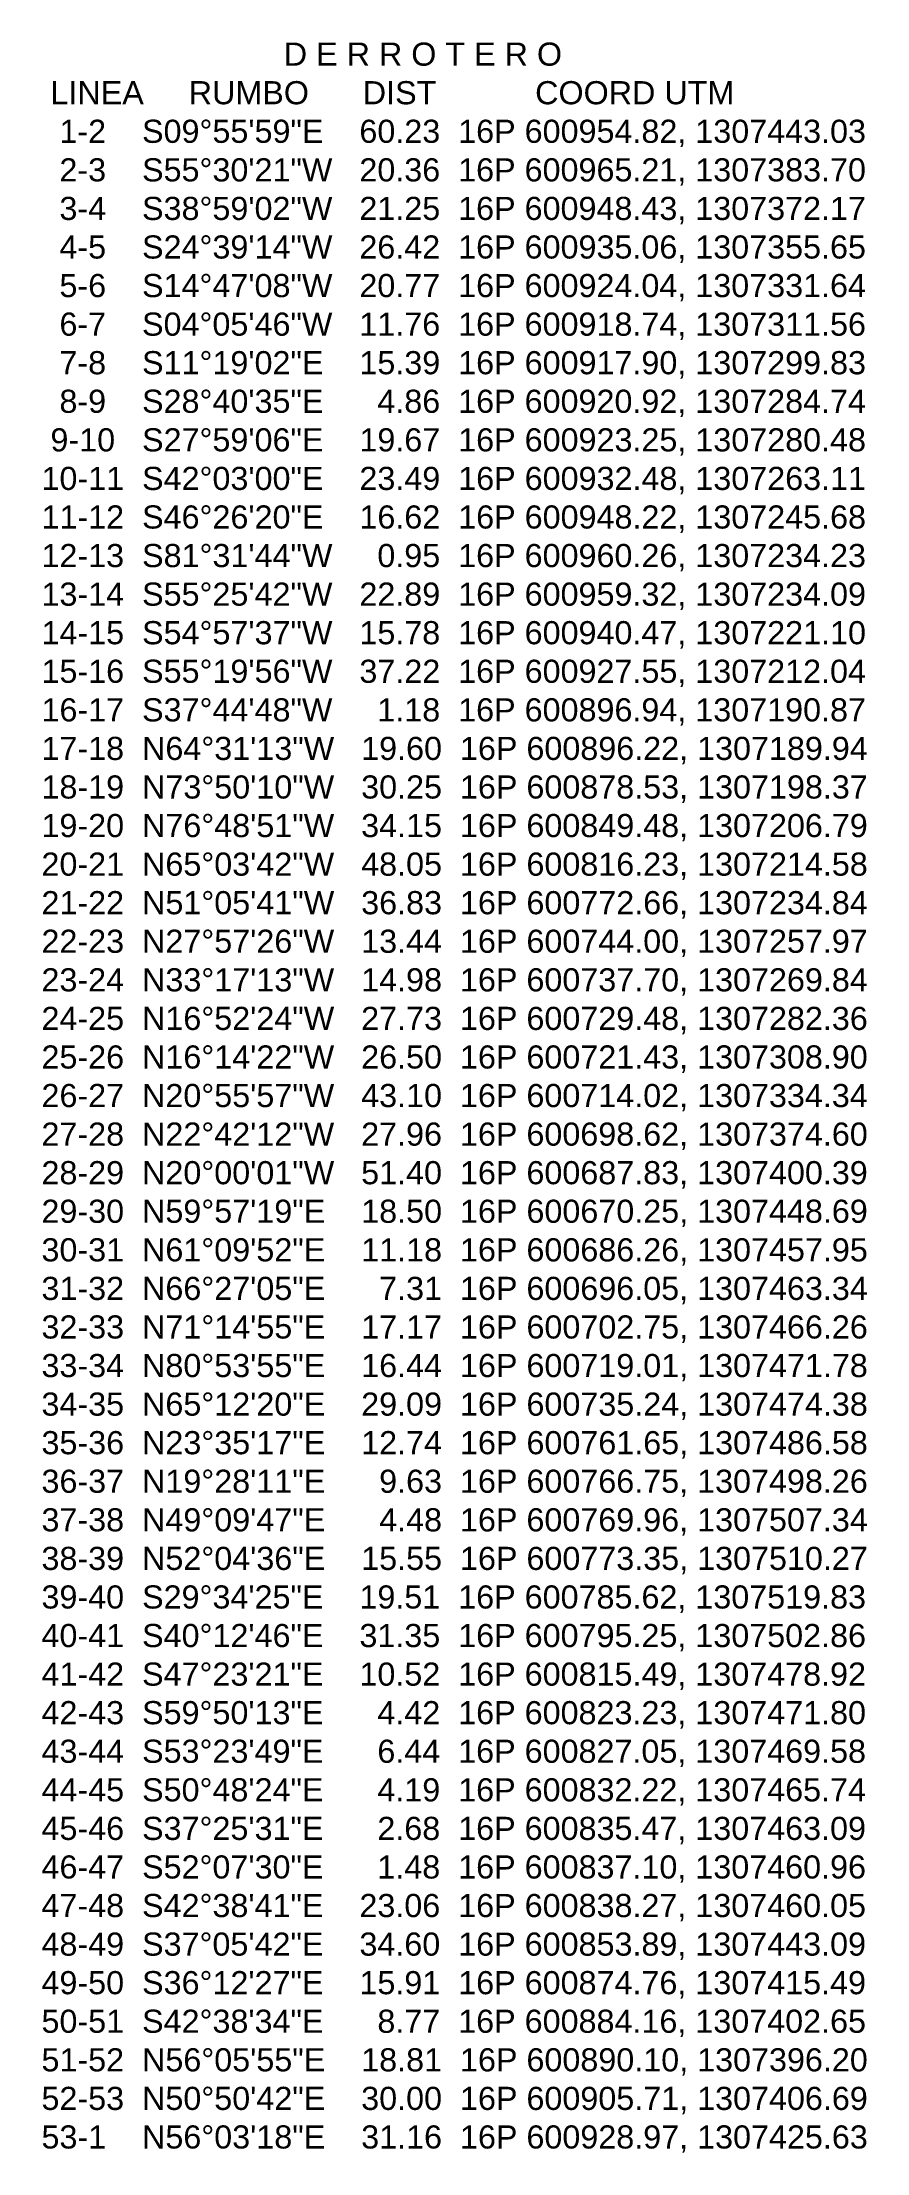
# Model space of a CAD drawing. Header units: millimetres. Extents: x 600670 to 601605, y 1307111 to 1307520.
# Drawn here: x 601527.5 to 601604.6, y 1307111.4 to 1307308.8 of the extents above; entities outside this region: 1.
import ezdxf

# ---------------------------------------------------------------- set-up
doc = ezdxf.new("R2010")
doc.units = ezdxf.units.MM
doc.styles.get("Standard").update_dxf_attribs({"font": 'arial.ttf'})

msp = doc.modelspace()

# ---------------------------------------------------------------- linework, layer by layer
msp.add_lwpolyline([(600954.82, 1307443.03), (600965.21, 1307383.7), (600948.43, 1307372.17), (600935.06, 1307355.65), (600924.04, 1307331.64), (600918.74, 1307311.56), (600917.9, 1307299.83), (600920.92, 1307284.74), (600923.25, 1307280.48), (600932.48, 1307263.11), (600948.22, 1307245.68), (600960.26, 1307234.23), (600959.32, 1307234.09), (600940.47, 1307221.1), (600927.55, 1307212.04), (600896.94, 1307190.87), (600896.22, 1307189.94), (600878.53, 1307198.37), (600849.48, 1307206.79), (600816.23, 1307214.58), (600772.66, 1307234.84), (600744, 1307257.97), (600737.7, 1307269.84), (600729.48, 1307282.36), (600721.43, 1307308.9), (600714.02, 1307334.34), (600698.62, 1307374.6), (600687.83, 1307400.39), (600670.25, 1307448.69), (600686.26, 1307457.95), (600696.05, 1307463.34), (600702.75, 1307466.26), (600719.01, 1307471.78), (600735.24, 1307474.38), (600761.65, 1307486.58), (600766.75, 1307498.26), (600769.96, 1307507.34), (600773.35, 1307510.27), (600785.62, 1307519.83), (600795.25, 1307502.86), (600815.49, 1307478.92), (600823.23, 1307471.8), (600827.05, 1307469.58), (600832.22, 1307465.74), (600835.47, 1307463.09), (600837.1, 1307460.96), (600838.27, 1307460.05), (600853.89, 1307443.09), (600874.76, 1307415.49), (600884.16, 1307402.65), (600890.1, 1307396.2), (600905.71, 1307406.69), (600928.97, 1307425.63)], close=True)

# ---------------------------------------------------------------- texts
at = {"insert": (601526.57, 1307308.72), "char_height": 2.1634, "width": 81.9055, "attachment_point": 1}
msp.add_mtext('                            D E R R O T E R O\\P  LINEA     RUMBO      DIST           COORD UTM \\P   1-2    S09°55\'59"E    60.23  16P 600954.82, 1307443.03\\P   2-3    S55°30\'21"W   20.36  16P 600965.21, 1307383.70\\P   3-4    S38°59\'02"W   21.25  16P 600948.43, 1307372.17\\P   4-5    S24°39\'14"W   26.42  16P 600935.06, 1307355.65\\P   5-6    S14°47\'08"W   20.77  16P 600924.04, 1307331.64\\P   6-7    S04°05\'46"W   11.76  16P 600918.74, 1307311.56\\P   7-8    S11°19\'02"E    15.39  16P 600917.90, 1307299.83\\P   8-9    S28°40\'35"E      4.86  16P 600920.92, 1307284.74\\P  9-10   S27°59\'06"E    19.67  16P 600923.25, 1307280.48\\P 10-11  S42°03\'00"E    23.49  16P 600932.48, 1307263.11\\P 11-12  S46°26\'20"E    16.62  16P 600948.22, 1307245.68\\P 12-13  S81°31\'44"W     0.95  16P 600960.26, 1307234.23\\P 13-14  S55°25\'42"W   22.89  16P 600959.32, 1307234.09\\P 14-15  S54°57\'37"W   15.78  16P 600940.47, 1307221.10\\P 15-16  S55°19\'56"W   37.22  16P 600927.55, 1307212.04\\P 16-17  S37°44\'48"W     1.18  16P 600896.94, 1307190.87\\P 17-18  N64°31\'13"W   19.60  16P 600896.22, 1307189.94\\P 18-19  N73°50\'10"W   30.25  16P 600878.53, 1307198.37\\P 19-20  N76°48\'51"W   34.15  16P 600849.48, 1307206.79\\P 20-21  N65°03\'42"W   48.05  16P 600816.23, 1307214.58\\P 21-22  N51°05\'41"W   36.83  16P 600772.66, 1307234.84\\P 22-23  N27°57\'26"W   13.44  16P 600744.00, 1307257.97\\P 23-24  N33°17\'13"W   14.98  16P 600737.70, 1307269.84\\P 24-25  N16°52\'24"W   27.73  16P 600729.48, 1307282.36\\P 25-26  N16°14\'22"W   26.50  16P 600721.43, 1307308.90\\P 26-27  N20°55\'57"W   43.10  16P 600714.02, 1307334.34\\P 27-28  N22°42\'12"W   27.96  16P 600698.62, 1307374.60\\P 28-29  N20°00\'01"W   51.40  16P 600687.83, 1307400.39\\P 29-30  N59°57\'19"E    18.50  16P 600670.25, 1307448.69\\P 30-31  N61°09\'52"E    11.18  16P 600686.26, 1307457.95\\P 31-32  N66°27\'05"E      7.31  16P 600696.05, 1307463.34\\P 32-33  N71°14\'55"E    17.17  16P 600702.75, 1307466.26\\P 33-34  N80°53\'55"E    16.44  16P 600719.01, 1307471.78\\P 34-35  N65°12\'20"E    29.09  16P 600735.24, 1307474.38\\P 35-36  N23°35\'17"E    12.74  16P 600761.65, 1307486.58\\P 36-37  N19°28\'11"E      9.63  16P 600766.75, 1307498.26\\P 37-38  N49°09\'47"E      4.48  16P 600769.96, 1307507.34\\P 38-39  N52°04\'36"E    15.55  16P 600773.35, 1307510.27\\P 39-40  S29°34\'25"E    19.51  16P 600785.62, 1307519.83\\P 40-41  S40°12\'46"E    31.35  16P 600795.25, 1307502.86\\P 41-42  S47°23\'21"E    10.52  16P 600815.49, 1307478.92\\P 42-43  S59°50\'13"E      4.42  16P 600823.23, 1307471.80\\P 43-44  S53°23\'49"E      6.44  16P 600827.05, 1307469.58\\P 44-45  S50°48\'24"E      4.19  16P 600832.22, 1307465.74\\P 45-46  S37°25\'31"E      2.68  16P 600835.47, 1307463.09\\P 46-47  S52°07\'30"E      1.48  16P 600837.10, 1307460.96\\P 47-48  S42°38\'41"E    23.06  16P 600838.27, 1307460.05\\P 48-49  S37°05\'42"E    34.60  16P 600853.89, 1307443.09\\P 49-50  S36°12\'27"E    15.91  16P 600874.76, 1307415.49\\P 50-51  S42°38\'34"E      8.77  16P 600884.16, 1307402.65\\P 51-52  N56°05\'55"E    18.81  16P 600890.10, 1307396.20\\P 52-53  N50°50\'42"E    30.00  16P 600905.71, 1307406.69\\P 53-1    N56°03\'18"E    31.16  16P 600928.97, 1307425.63', dxfattribs=at)

doc.saveas('drawing.dxf')
